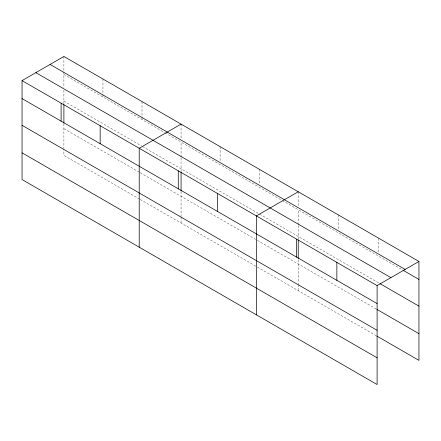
<?xml version="1.0" encoding="UTF-8"?>
<svg xmlns="http://www.w3.org/2000/svg" width="441" height="441" viewBox="0 0 441 441"><rect width="100%" height="100%" fill="white"/><g stroke="black" fill="none" stroke-linecap="round" stroke-linejoin="round"><path stroke-width="0.33" stroke-dasharray="2.21 1.65" d="M181.064 157.834L181.064 171.549M181.064 157.15L181.064 142.079M298.232 225.483L298.232 239.193M298.232 224.794L298.232 209.729M63.895 74.435L164.499 132.515M165.088 132.857L281.661 200.159M282.257 200.501L402.379 269.859M63.895 101.149L141.418 145.905M142.603 146.588L378.709 282.907M63.895 128.673L139.643 172.403M140.232 172.745L256.811 240.047M257.401 240.389L376.344 309.058M139.643 199.117L63.895 155.386L63.895 149.218M140.232 199.459L256.811 266.761M257.401 267.103L376.344 335.772M378.709 238.223L378.709 252.864M338.473 214.993L338.473 229.634M298.232 191.758L298.232 206.399M298.232 259.837L298.232 283.828M298.232 284.511L298.232 290.674M259.176 169.212L259.176 183.853M220.12 146.66L220.12 161.301M181.064 124.114L181.064 138.755M181.064 191.499L181.064 216.184M181.064 216.867L181.064 223.03M142.008 101.562L142.008 116.204M142.008 116.871L142.008 119.533M102.951 79.016L102.951 93.657M102.951 94.324L102.951 96.987M63.895 56.465L63.895 71.106M63.895 71.773L63.895 87.45M63.895 90.19L63.895 103.9M63.895 123.855L63.895 148.534"/><path stroke-width="0.66" d="M22.05 80.626L377.105 285.614L377.105 384.535L22.05 179.548L22.05 80.626L63.895 56.465L418.95 261.452L418.95 360.374L376.934 336.114M181.064 124.114L139.218 148.275L139.218 247.192M298.232 191.758L256.386 215.919L256.386 314.835M377.105 285.614L418.95 261.452M50.087 64.441L405.141 269.429M402.975 270.201L418.95 279.423M35.859 72.655L390.913 277.643M379.894 283.591L418.95 306.137M22.05 98.597L377.105 303.584M376.934 309.4L418.95 333.661M22.05 125.31L377.105 330.298M22.05 152.834L377.105 357.822M336.863 262.384L336.863 280.355M298.232 239.882L298.232 258.459M296.622 239.149L296.622 257.12M217.33 193.373L217.33 211.338M181.064 172.238L181.064 190.815M178.274 170.821L178.274 188.792M100.162 125.724L100.162 143.694M63.895 104.589L63.895 123.166M61.106 103.177L61.106 121.143"/></g></svg>
